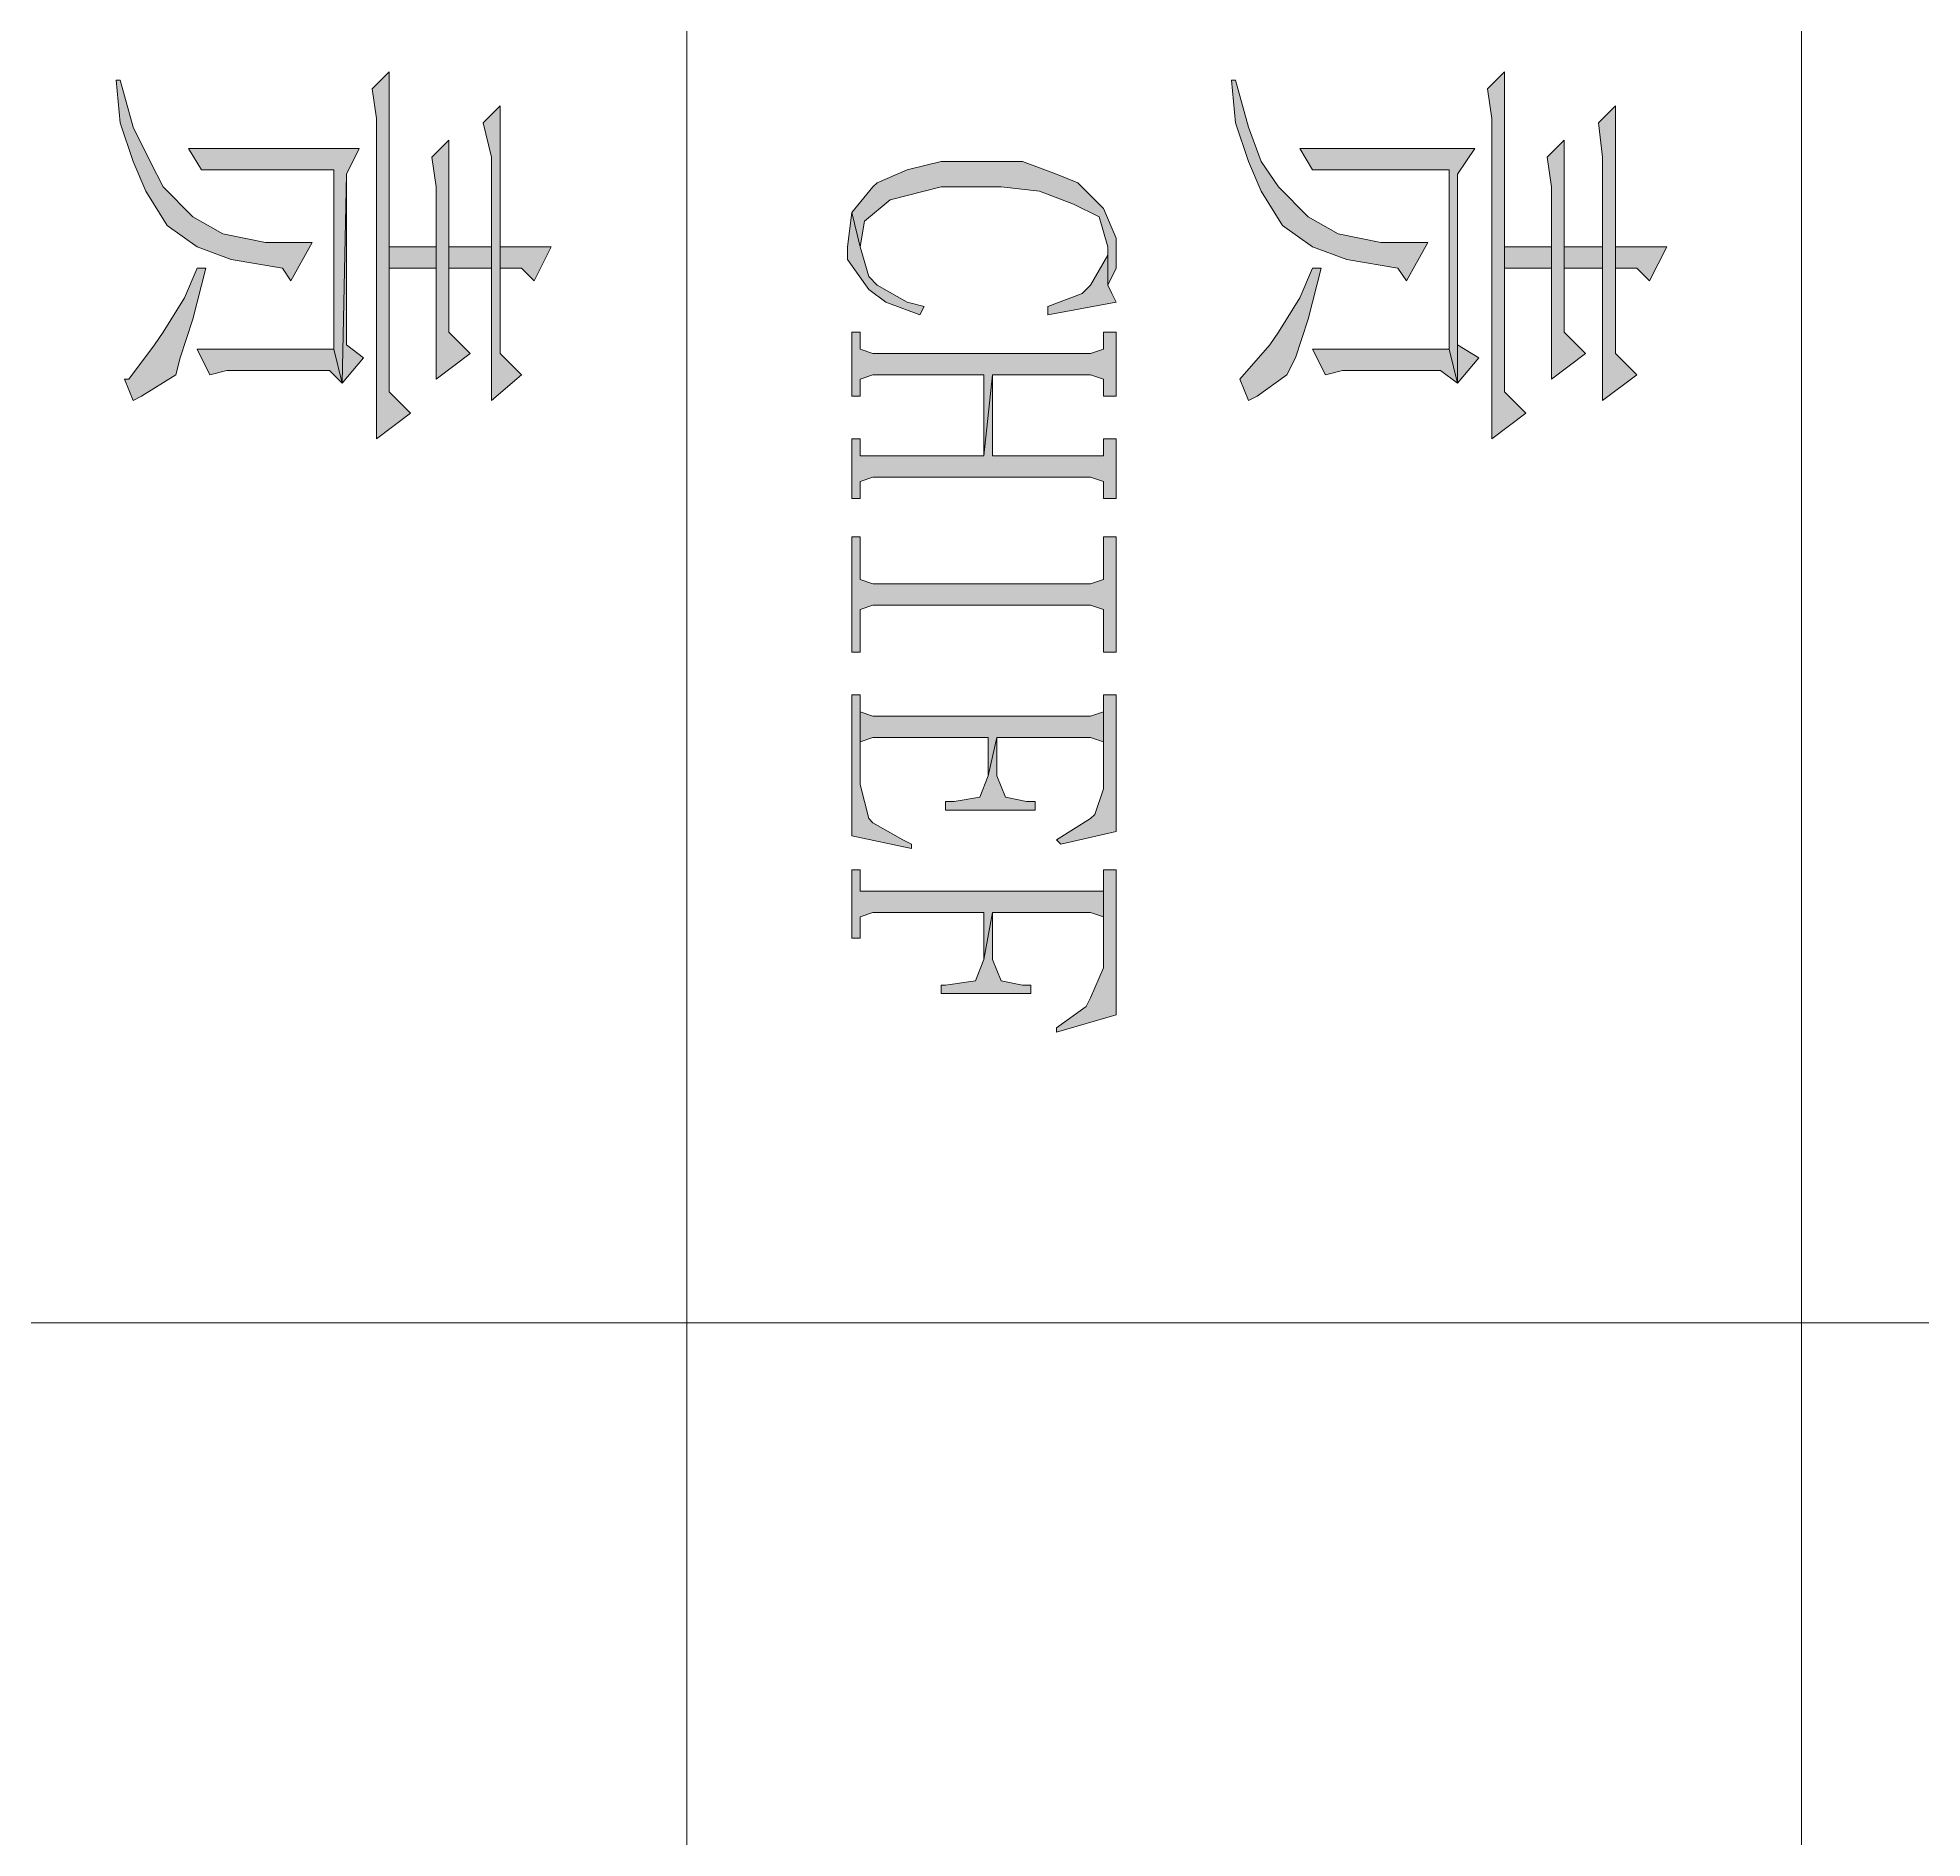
# Model space of a CAD drawing. Header units: millimetres. Extents: x -53295381 to 181933601, y -165 to 204541444.
# Drawn here: x 51449478 to 51456242, y 20981914 to 20988375 of the extents above; entities that cross this region are included whole.
import ezdxf

# ---------------------------------------------------------------- set-up
doc = ezdxf.new("R2010")
doc.units = ezdxf.units.MM
doc.header["$LTSCALE"] = 1000
doc.layers.add('PP-COM', color=7, linetype='Continuous')
doc.layers.add('标注', color=3, linetype='Continuous')
doc.layers.add('PUB_TITLE', color=7, linetype='Continuous', lineweight=20)
doc.styles.add('C', font='c.shx', dxfattribs={"width": 0.75, "height": 3, "bigfont": 'hzk.shx'})
doc.styles.add('HZ', font='rs.shx', dxfattribs={"width": 0.8, "bigfont": 'hztxt.shx'})
doc.styles.add('宋体', font='')
doc.styles.get('宋体').set_extended_font_data('宋体')
doc.dimstyles.new('1', dxfattribs={"dimtxt": 1.5, "dimasz": 2, "dimexe": 1, "dimexo": 0.2, "dimgap": 0.5, "dimtad": 1, "dimdec": 1, "dimzin": 0, "dimdsep": 46, "dimtxsty": '宋体', "dimcen": 0.2, "dimclrd": 3, "dimclre": 3, "dimclrt": 3, "dimadec": 0, "dimazin": 0, "dimtfac": 1, "dimtdec": 1, "dimtofl": 0, "dimtmove": 2, "dimatfit": 3, "dimfxl": 0, "dimtolj": 1, "dimtzin": 0, "dimarcsym": 0})

# ---------------------------------------------------------------- blocks, each defined once
blk = doc.blocks.new('*D53')
at = {"color": 3, "lineweight": -2}
for start, end in [(39.4482, 48.8965), (341.1035, 350.5518)]:
    blk.add_arc((1344.218, 1910.564), 16.999, start, end, dxfattribs=at)
at = {"color": 3}
for points in [[(1357.728, 1921.631), (1356.961, 1921.099), (1358.94, 1919.064)], [(1360.522, 1907.812), (1361.452, 1907.735), (1361.217, 1910.564)]]:
    blk.add_solid(points, dxfattribs=at)
at = {"layer": 'Defpoints', "color": 0}
for p in [(1395.655, 1940.261), (1360.959, 1913.516), (1344.218, 1910.564), (1344.218, 1910.564), (1403.612, 1910.564)]:
    blk.add_point(p, dxfattribs=at)
at = {"color": 3, "insert": (1362.57, 1915.482), "char_height": 3, "attachment_point": 5, "rotation": 285, "style": 'HZ'}
blk.add_mtext('\\A1;α/3', dxfattribs=at)
blk = doc.blocks.new('*D54')
at = {"color": 3, "lineweight": -2}
blk.add_arc((1344.218, 1910.564), 28.56, 5.6194, 84.3806, dxfattribs=at)
at = {"color": 3}
for points in [[(1346.992, 1938.522), (1347.038, 1939.454), (1344.218, 1939.125)], [(1373.108, 1913.384), (1372.175, 1913.338), (1372.779, 1910.564)]]:
    blk.add_solid(points, dxfattribs=at)
at = {"layer": 'Defpoints', "color": 0}
for p in [(1344.218, 1969.958), (1368.952, 1924.845), (1344.218, 1910.564), (1344.218, 1910.564), (1403.612, 1910.564)]:
    blk.add_point(p, dxfattribs=at)
at = {"color": 3, "insert": (1365.828, 1932.174), "char_height": 3, "attachment_point": 5, "rotation": 315, "style": 'HZ'}
blk.add_mtext('\\A1;α', dxfattribs=at)
blk = doc.blocks.new('*D55')
at = {"color": 3, "lineweight": -2}
for start, end in [(69.4333, 78.8666), (11.1334, 20.5667)]:
    blk.add_arc((1344.218, 1910.564), 17.026, start, end, dxfattribs=at)
at = {"color": 3}
for points in [[(1350.399, 1926.927), (1350, 1926.083), (1352.731, 1925.309)], [(1359.737, 1916.346), (1360.581, 1916.745), (1358.963, 1919.077)]]:
    blk.add_solid(points, dxfattribs=at)
at = {"layer": 'Defpoints', "color": 0}
for p in [(1373.915, 1962.001), (1395.655, 1940.261), (1355.162, 1923.607), (1344.218, 1910.564), (1344.218, 1910.564)]:
    blk.add_point(p, dxfattribs=at)
at = {"color": 3, "insert": (1358.072, 1924.056), "char_height": 3, "attachment_point": 5, "rotation": 314.2422, "style": 'HZ'}
blk.add_mtext('\\A1;α/3', dxfattribs=at)
blk = doc.blocks.new('*D27')
at = {"color": 3, "lineweight": -2}
for start, end in [(99.4333, 108.8666), (41.1334, 50.5667)]:
    blk.add_arc((1344.218, 1910.564), 17.026, start, end, dxfattribs=at)
at = {"color": 3}
for points in [[(1341.389, 1927.825), (1341.466, 1926.895), (1344.218, 1927.59)], [(1354.767, 1923.331), (1355.299, 1924.098), (1352.731, 1925.309)]]:
    blk.add_solid(points, dxfattribs=at)
at = {"layer": 'Defpoints', "color": 0}
for p in [(1344.218, 1969.958), (1373.915, 1962.001), (1350.042, 1926.563), (1344.218, 1910.564), (1344.218, 1910.564)]:
    blk.add_point(p, dxfattribs=at)
at = {"color": 3, "insert": (1349.143, 1928.942), "char_height": 3, "attachment_point": 5, "rotation": 345, "style": 'HZ'}
blk.add_mtext('\\A1;α/3', dxfattribs=at)
blk = doc.blocks.new('*D35')
at = {"layer": 'Defpoints', "color": 0}
for p in [(1319.577, 1812.569), (1317.437, 1800.401), (1286.683, 1796.73), (1303.739, 1796.73), (1303.739, 1796.73)]:
    blk.add_point(p, dxfattribs=at)
at = {"layer": '标注', "color": 3, "lineweight": -2}
blk.add_line((1305.739, 1796.73), (1319.92, 1796.73), dxfattribs=at)
for start, end in [(56.3312, 67.6624), (337.3376, 348.6688)]:
    blk.add_arc((1303.739, 1796.73), 14.181, start, end, dxfattribs=at)
at = {"layer": '标注', "color": 3}
for points in [[(1311.896, 1808.894), (1311.305, 1808.172), (1313.766, 1806.758)], [(1317.179, 1793.99), (1318.108, 1793.898), (1317.92, 1796.73)]]:
    blk.add_solid(points, dxfattribs=at)
at = {"layer": '标注', "color": 3, "insert": (1318.688, 1802.922), "char_height": 3, "attachment_point": 5, "rotation": 292.5, "style": 'C'}
blk.add_mtext('\\A1;45°', dxfattribs=at)
blk = doc.blocks.new('2015AACI_TQ_A2')
at = {"layer": 'PUB_TITLE'}
h = blk.add_hatch(color=256, dxfattribs=at)
h.dxf.hatch_style = 1
h.paths.add_polyline_path([(-4680.5, 10281.8), (-4695.8, 10266.5), (-4757.1, 10266.5), (-4772.4, 10266.5), (-4873.5, 10266.5), (-4861.2, 10254.3), (-4836.7, 10257.3), (-4772.4, 10257.3), (-4757.1, 10257.3), (-4662.1, 10257.3)])
h.paths.add_polyline_path([(-4695.8, 10245.1), (-4711.1, 10229.8), (-4757.1, 10229.8), (-4772.4, 10229.8), (-4848.9, 10229.8), (-4836.7, 10217.5), (-4815.3, 10220.6), (-4772.4, 10220.6), (-4757.1, 10220.6), (-4677.4, 10220.6)])
h.paths.add_polyline_path([(-4652.9, 10202.2), (-4668.2, 10186.9), (-4757.1, 10186.9), (-4772.4, 10186.9), (-4898, 10186.9), (-4885.7, 10174.6), (-4864.3, 10177.7), (-4634.6, 10177.7)])
h.paths.add_polyline_path([(-4747.9, 10291), (-4772.4, 10303.3), (-4772.4, 10297.2), (-4772.4, 10266.5), (-4757.1, 10266.5), (-4757.1, 10281.8)])
h.paths.add_polyline_path([(-4757.1, 10257.3), (-4772.4, 10257.3), (-4772.4, 10229.8), (-4757.1, 10229.8)])
h.paths.add_polyline_path([(-4757.1, 10220.6), (-4772.4, 10220.6), (-4772.4, 10186.9), (-4757.1, 10186.9)])
h = blk.add_hatch(color=256, dxfattribs=at)
h.dxf.hatch_style = 1
h.paths.add_polyline_path([(-4827.5, 10147.1), (-4698.9, 10147.1), (-4674.4, 10153.2), (-4824.4, 10153.2), (-4842.8, 10165.5), (-4842.8, 10137.9), (-4842.8, 10107.3), (-4842.8, 10076.6), (-4842.8, 10039.9), (-4827.5, 10049.1)])
h.paths.add_polyline_path([(-4683.6, 10141), (-4674.4, 10153.2), (-4698.9, 10147.1), (-4698.9, 10049.1), (-4680.5, 10058.3), (-4683.6, 10070.5), (-4683.6, 10101.1)], flags=17)
h.paths.add_polyline_path([(-4692.7, 10168.5), (-4701.9, 10153.2), (-4674.4, 10153.2)])
h.paths.add_polyline_path([(-4757.1, 10110.3), (-4747.9, 10116.5), (-4775.4, 10131.8), (-4775.4, 10098.1), (-4781.6, 10067.5), (-4793.8, 10046), (-4815.3, 10024.6), (-4833.6, 10012.3), (-4858.1, 10003.1), (-4891.8, 9993.9), (-4891.8, 9990.9), (-4861.2, 9993.9), (-4833.6, 10003.1), (-4812.2, 10012.3), (-4787.7, 10027.6), (-4772.4, 10049.1), (-4763.2, 10073.6)])
h.paths.add_polyline_path([(-4720.3, 10046), (-4757.1, 10055.2), (-4757.1, 10049.1), (-4735.6, 10039.9), (-4711.1, 10024.6), (-4701.9, 10018.4), (-4677.4, 9997), (-4662.1, 10003.1), (-4665.2, 10009.3), (-4680.5, 10030.7), (-4692.7, 10036.8)])
h = blk.add_hatch(color=256, dxfattribs=at)
h.dxf.hatch_style = 1
h.paths.add_polyline_path([(-4815.3, 9813.2), (-4815.3, 9825.5), (-4812.2, 9853.1), (-4803, 9877.6), (-4793.8, 9895.9), (-4772.4, 9902.1), (-4744.8, 9902.1), (-4757.1, 9908.2), (-4769.3, 9908.2), (-4778.5, 9908.2), (-4799.9, 9899), (-4818.3, 9880.6), (-4824.4, 9865.3), (-4833.6, 9840.8), (-4833.6, 9810.2), (-4833.6, 9782.6), (-4827.5, 9758.1), (-4818.3, 9736.7), (-4815.3, 9733.6), (-4796.9, 9718.3), (-4772.4, 9724.4), (-4790.8, 9727.5), (-4806.1, 9745.9), (-4809.1, 9758.1), (-4815.3, 9782.6)])
h.paths.add_polyline_path([(-4732.6, 9908.2), (-4738.7, 9905.1), (-4744.8, 9902.1), (-4766.3, 9902.1), (-4744.8, 9889.8), (-4738.7, 9883.7), (-4729.5, 9859.2), (-4723.4, 9859.2)])
h.paths.add_polyline_path([(-4741.8, 9730.5), (-4732.6, 9742.8), (-4723.4, 9767.3), (-4729.5, 9770.4), (-4732.6, 9758.1), (-4744.8, 9736.7), (-4750.9, 9730.5), (-4772.4, 9724.4), (-4796.9, 9718.3), (-4772.4, 9715.2), (-4763.2, 9715.2)])
h.paths.add_polyline_path([(-4680.5, 9819.4), (-4680.5, 9889.8), (-4677.4, 9899), (-4671.3, 9899), (-4665.2, 9899), (-4665.2, 9908.2), (-4711.1, 9908.2), (-4711.1, 9899), (-4708.1, 9899), (-4698.9, 9899), (-4695.8, 9889.8), (-4695.8, 9733.6), (-4698.9, 9724.4), (-4705, 9724.4), (-4711.1, 9724.4), (-4711.1, 9718.3), (-4665.2, 9718.3), (-4665.2, 9724.4), (-4671.3, 9724.4), (-4677.4, 9724.4), (-4680.5, 9733.6), (-4680.5, 9813.2), (-4622.3, 9813.2)])
h.paths.add_polyline_path([(-4607, 9889.8), (-4603.9, 9899), (-4594.7, 9899), (-4591.7, 9899), (-4591.7, 9908.2), (-4634.6, 9908.2), (-4634.6, 9899), (-4631.5, 9899), (-4622.3, 9899), (-4622.3, 9889.8), (-4622.3, 9819.4), (-4680.5, 9819.4), (-4622.3, 9813.2), (-4622.3, 9733.6), (-4622.3, 9724.4), (-4631.5, 9724.4), (-4634.6, 9724.4), (-4634.6, 9718.3), (-4591.7, 9718.3), (-4591.7, 9724.4), (-4597.8, 9724.4), (-4603.9, 9724.4), (-4607, 9733.6)])
h.paths.add_polyline_path([(-4515.1, 9889.8), (-4512, 9899), (-4505.9, 9899), (-4481.4, 9899), (-4481.4, 9908.2), (-4564.1, 9908.2), (-4564.1, 9899), (-4539.6, 9899), (-4533.5, 9899), (-4530.4, 9889.8), (-4530.4, 9733.6), (-4533.5, 9724.4), (-4539.6, 9724.4), (-4564.1, 9724.4), (-4564.1, 9718.3), (-4481.4, 9718.3), (-4481.4, 9724.4), (-4505.9, 9724.4), (-4512, 9724.4), (-4515.1, 9733.6)])
h.paths.add_polyline_path([(-4420.2, 9889.8), (-4417.1, 9899), (-4438.5, 9899), (-4435.5, 9889.8), (-4435.5, 9733.6), (-4438.5, 9724.4), (-4417.1, 9724.4), (-4420.2, 9733.6), (-4420.2, 9816.3), (-4392.6, 9816.3), (-4420.2, 9822.4)])
h.paths.add_polyline_path([(-4368.1, 9850), (-4374.2, 9850), (-4374.2, 9843.9), (-4377.3, 9828.6), (-4392.6, 9822.4), (-4420.2, 9822.4), (-4392.6, 9816.3), (-4377.3, 9810.2), (-4374.2, 9791.8), (-4374.2, 9785.7), (-4368.1, 9785.7)])
h.paths.add_polyline_path([(-4352.8, 9908.2), (-4450.8, 9908.2), (-4450.8, 9899), (-4444.7, 9899), (-4383.4, 9899), (-4365, 9892.9), (-4362, 9889.8), (-4346.7, 9865.3), (-4343.6, 9868.4)])
h.paths.add_polyline_path([(-4340.5, 9761.2), (-4343.6, 9761.2), (-4346.7, 9755.1), (-4358.9, 9733.6), (-4362, 9730.5), (-4386.5, 9724.4), (-4411, 9724.4), (-4444.7, 9724.4), (-4450.8, 9724.4), (-4450.8, 9718.3), (-4349.7, 9718.3)])
h.paths.add_polyline_path([(-4294.6, 9819.4), (-4294.6, 9889.8), (-4291.5, 9899), (-4309.9, 9899), (-4309.9, 9889.8), (-4309.9, 9733.6), (-4309.9, 9724.4), (-4319.1, 9724.4), (-4325.2, 9724.4), (-4325.2, 9718.3), (-4276.2, 9718.3), (-4276.2, 9724.4), (-4285.4, 9724.4), (-4291.5, 9724.4), (-4294.6, 9733.6), (-4294.6, 9813.2), (-4260.9, 9813.2)])
h.paths.add_polyline_path([(-4236.4, 9846.9), (-4242.5, 9846.9), (-4242.5, 9840.8), (-4245.6, 9825.5), (-4260.9, 9819.4), (-4294.6, 9819.4), (-4260.9, 9813.2), (-4245.6, 9807.1), (-4242.5, 9785.7), (-4242.5, 9782.6), (-4236.4, 9782.6)])
h.paths.add_polyline_path([(-4221.1, 9908.2), (-4325.2, 9908.2), (-4325.2, 9899), (-4319.1, 9899), (-4254.8, 9899), (-4233.3, 9889.8), (-4227.2, 9886.7), (-4211.9, 9865.3), (-4208.8, 9865.3)])
h = blk.add_hatch(color=256, dxfattribs=at)
h.dxf.hatch_style = 1
h.paths.add_polyline_path([(-4680.5, 9481.2), (-4695.8, 9465.9), (-4757.1, 9465.9), (-4772.4, 9465.9), (-4873.5, 9465.9), (-4861.2, 9453.7), (-4836.7, 9459.8), (-4772.4, 9459.8), (-4757.1, 9459.8), (-4662.1, 9459.8)])
h.paths.add_polyline_path([(-4695.8, 9444.5), (-4711.1, 9429.2), (-4757.1, 9429.2), (-4772.4, 9429.2), (-4848.9, 9429.2), (-4836.7, 9416.9), (-4815.3, 9420), (-4772.4, 9420), (-4757.1, 9420), (-4677.4, 9420)])
h.paths.add_polyline_path([(-4652.9, 9401.6), (-4668.2, 9386.3), (-4757.1, 9386.3), (-4772.4, 9386.3), (-4898, 9386.3), (-4885.7, 9374), (-4864.3, 9377.1), (-4634.6, 9377.1)])
h.paths.add_polyline_path([(-4757.1, 9459.8), (-4772.4, 9459.8), (-4772.4, 9429.2), (-4757.1, 9429.2)])
h.paths.add_polyline_path([(-4747.9, 9490.4), (-4772.4, 9502.7), (-4772.4, 9496.5), (-4772.4, 9465.9), (-4757.1, 9465.9), (-4757.1, 9481.2)])
h.paths.add_polyline_path([(-4757.1, 9420), (-4772.4, 9420), (-4772.4, 9386.3), (-4757.1, 9386.3)])
h.paths.add_polyline_path([(-4674.4, 9352.6), (-4824.4, 9355.7), (-4842.8, 9364.8), (-4842.8, 9337.3), (-4842.8, 9306.6), (-4842.8, 9276), (-4842.8, 9242.3), (-4827.5, 9251.5), (-4827.5, 9346.5), (-4698.9, 9346.5)])
h.paths.add_polyline_path([(-4683.6, 9343.4), (-4674.4, 9352.6), (-4698.9, 9346.5), (-4698.9, 9248.5), (-4680.5, 9257.6), (-4683.6, 9269.9), (-4683.6, 9300.5)], flags=17)
h.paths.add_polyline_path([(-4692.7, 9367.9), (-4701.9, 9355.7), (-4824.4, 9355.7), (-4674.4, 9352.6)])
h.paths.add_polyline_path([(-4757.1, 9309.7), (-4747.9, 9315.8), (-4775.4, 9331.1), (-4775.4, 9297.5), (-4781.6, 9266.8), (-4793.8, 9245.4), (-4815.3, 9224), (-4833.6, 9214.8), (-4858.1, 9202.5), (-4891.8, 9193.3), (-4891.8, 9190.3), (-4861.2, 9193.3), (-4833.6, 9202.5), (-4812.2, 9211.7), (-4787.7, 9227), (-4772.4, 9248.5), (-4763.2, 9273)])
h.paths.add_polyline_path([(-4680.5, 9233.1), (-4692.7, 9236.2), (-4720.3, 9245.4), (-4757.1, 9254.6), (-4757.1, 9248.5), (-4735.6, 9239.3), (-4711.1, 9224), (-4701.9, 9217.8), (-4677.4, 9199.5), (-4677.4, 9196.4), (-4662.1, 9202.5), (-4665.2, 9208.6)])
for p, q in [((-4000, 12000), (-4000, 6400)), ((-6000, 10400), (0, 10400)), ((-6000, 9600), (0, 9600))]:
    blk.add_line(p, q, dxfattribs=at)
at = {"layer": 'PUB_TITLE', "lineweight": 0}
for points in [[(-4772.4, 10303.3), (-4772.4, 10297.2), (-4772.4, 10266.5), (-4757.1, 10266.5), (-4757.1, 10281.8), (-4747.9, 10291)], [(-4680.5, 10281.8), (-4695.8, 10266.5), (-4757.1, 10266.5), (-4772.4, 10266.5), (-4873.5, 10266.5), (-4861.2, 10254.3), (-4836.7, 10257.3), (-4772.4, 10257.3), (-4757.1, 10257.3), (-4662.1, 10257.3)], [(-4757.1, 10257.3), (-4772.4, 10257.3), (-4772.4, 10229.8), (-4757.1, 10229.8)], [(-4695.8, 10245.1), (-4711.1, 10229.8), (-4757.1, 10229.8), (-4772.4, 10229.8), (-4848.9, 10229.8), (-4836.7, 10217.5), (-4815.3, 10220.6), (-4772.4, 10220.6), (-4757.1, 10220.6), (-4677.4, 10220.6)], [(-4757.1, 10220.6), (-4772.4, 10220.6), (-4772.4, 10186.9), (-4757.1, 10186.9)], [(-4652.9, 10202.2), (-4668.2, 10186.9), (-4757.1, 10186.9), (-4772.4, 10186.9), (-4898, 10186.9), (-4885.7, 10174.6), (-4864.3, 10177.7), (-4634.6, 10177.7)], [(-4842.8, 10165.5), (-4842.8, 10137.9), (-4842.8, 10107.3), (-4842.8, 10107.3), (-4842.8, 10076.6), (-4842.8, 10039.9), (-4827.5, 10049.1), (-4827.5, 10147.1), (-4698.9, 10147.1), (-4674.4, 10153.2), (-4824.4, 10153.2)], [(-4692.7, 10168.5), (-4701.9, 10153.2), (-4824.4, 10153.2), (-4674.4, 10153.2)], [(-4674.4, 10153.2), (-4698.9, 10147.1), (-4698.9, 10049.1), (-4680.5, 10058.3), (-4683.6, 10070.5), (-4683.6, 10101.1), (-4683.6, 10141)], [(-4775.4, 10131.8), (-4775.4, 10098.1), (-4781.6, 10067.5), (-4793.8, 10046), (-4815.3, 10024.6), (-4833.6, 10012.3), (-4858.1, 10003.1), (-4891.8, 9993.9), (-4891.8, 9990.9), (-4861.2, 9993.9), (-4833.6, 10003.1), (-4812.2, 10012.3), (-4787.7, 10027.6), (-4772.4, 10049.1), (-4763.2, 10073.6), (-4757.1, 10110.3), (-4747.9, 10116.5)], [(-4757.1, 10055.2), (-4757.1, 10049.1), (-4735.6, 10039.9), (-4711.1, 10024.6), (-4701.9, 10018.4), (-4677.4, 9997), (-4677.4, 9997), (-4662.1, 10003.1), (-4665.2, 10009.3), (-4680.5, 10030.7), (-4692.7, 10036.8), (-4720.3, 10046)], [(-4769.3, 9908.2), (-4778.5, 9908.2), (-4799.9, 9899), (-4818.3, 9880.6), (-4824.4, 9865.3), (-4833.6, 9840.8), (-4833.6, 9810.2), (-4833.6, 9782.6), (-4827.5, 9758.1), (-4818.3, 9736.7), (-4815.3, 9733.6), (-4796.9, 9718.3), (-4772.4, 9724.4), (-4790.8, 9727.5), (-4806.1, 9745.9), (-4809.1, 9758.1), (-4815.3, 9782.6), (-4815.3, 9813.2), (-4815.3, 9825.5), (-4812.2, 9853.1), (-4803, 9877.6), (-4793.8, 9895.9), (-4772.4, 9902.1), (-4744.8, 9902.1), (-4757.1, 9908.2)], [(-4732.6, 9908.2), (-4738.7, 9905.1), (-4744.8, 9902.1), (-4772.4, 9902.1), (-4766.3, 9902.1), (-4744.8, 9889.8), (-4738.7, 9883.7), (-4729.5, 9859.2), (-4723.4, 9859.2)], [(-4665.2, 9908.2), (-4711.1, 9908.2), (-4711.1, 9899), (-4708.1, 9899), (-4698.9, 9899), (-4695.8, 9889.8), (-4695.8, 9733.6), (-4698.9, 9724.4), (-4705, 9724.4), (-4711.1, 9724.4), (-4711.1, 9718.3), (-4665.2, 9718.3), (-4665.2, 9724.4), (-4671.3, 9724.4), (-4677.4, 9724.4), (-4680.5, 9733.6), (-4680.5, 9813.2), (-4622.3, 9813.2), (-4680.5, 9819.4), (-4680.5, 9889.8), (-4677.4, 9899), (-4671.3, 9899), (-4665.2, 9899)], [(-4591.7, 9908.2), (-4634.6, 9908.2), (-4634.6, 9899), (-4631.5, 9899), (-4622.3, 9899), (-4622.3, 9889.8), (-4622.3, 9819.4), (-4680.5, 9819.4), (-4622.3, 9813.2), (-4622.3, 9733.6), (-4622.3, 9724.4), (-4631.5, 9724.4), (-4634.6, 9724.4), (-4634.6, 9718.3), (-4591.7, 9718.3), (-4591.7, 9724.4), (-4597.8, 9724.4), (-4603.9, 9724.4), (-4607, 9733.6), (-4607, 9889.8), (-4603.9, 9899), (-4594.7, 9899), (-4591.7, 9899)], [(-4481.4, 9908.2), (-4564.1, 9908.2), (-4564.1, 9899), (-4539.6, 9899), (-4533.5, 9899), (-4530.4, 9889.8), (-4530.4, 9733.6), (-4533.5, 9724.4), (-4539.6, 9724.4), (-4564.1, 9724.4), (-4564.1, 9718.3), (-4481.4, 9718.3), (-4481.4, 9724.4), (-4505.9, 9724.4), (-4512, 9724.4), (-4515.1, 9733.6), (-4515.1, 9889.8), (-4512, 9899), (-4505.9, 9899), (-4481.4, 9899)], [(-4352.8, 9908.2), (-4450.8, 9908.2), (-4450.8, 9899), (-4444.7, 9899), (-4383.4, 9899), (-4365, 9892.9), (-4362, 9889.8), (-4346.7, 9865.3), (-4343.6, 9868.4)], [(-4221.1, 9908.2), (-4325.2, 9908.2), (-4325.2, 9899), (-4319.1, 9899), (-4254.8, 9899), (-4254.8, 9899), (-4233.3, 9889.8), (-4227.2, 9886.7), (-4211.9, 9865.3), (-4208.8, 9865.3)], [(-4444.7, 9899), (-4438.5, 9899), (-4435.5, 9889.8), (-4435.5, 9733.6), (-4438.5, 9724.4), (-4444.7, 9724.4), (-4411, 9724.4), (-4417.1, 9724.4), (-4420.2, 9733.6), (-4420.2, 9816.3), (-4392.6, 9816.3), (-4420.2, 9822.4), (-4420.2, 9889.8), (-4417.1, 9899), (-4411, 9899), (-4383.4, 9899)], [(-4319.1, 9899), (-4309.9, 9899), (-4309.9, 9889.8), (-4309.9, 9733.6), (-4309.9, 9724.4), (-4319.1, 9724.4), (-4325.2, 9724.4), (-4325.2, 9718.3), (-4276.2, 9718.3), (-4276.2, 9724.4), (-4285.4, 9724.4), (-4291.5, 9724.4), (-4294.6, 9733.6), (-4294.6, 9813.2), (-4260.9, 9813.2), (-4294.6, 9819.4), (-4294.6, 9889.8), (-4291.5, 9899), (-4285.4, 9899), (-4254.8, 9899)], [(-4368.1, 9850), (-4374.2, 9850), (-4374.2, 9843.9), (-4377.3, 9828.6), (-4392.6, 9822.4), (-4420.2, 9822.4), (-4392.6, 9816.3), (-4377.3, 9810.2), (-4374.2, 9791.8), (-4374.2, 9785.7), (-4368.1, 9785.7)], [(-4236.4, 9846.9), (-4242.5, 9846.9), (-4242.5, 9840.8), (-4245.6, 9825.5), (-4260.9, 9819.4), (-4294.6, 9819.4), (-4260.9, 9813.2), (-4245.6, 9807.1), (-4242.5, 9785.7), (-4242.5, 9782.6), (-4236.4, 9782.6)], [(-4729.5, 9770.4), (-4732.6, 9758.1), (-4744.8, 9736.7), (-4750.9, 9730.5), (-4772.4, 9724.4), (-4796.9, 9718.3), (-4772.4, 9715.2), (-4763.2, 9715.2), (-4741.8, 9730.5), (-4732.6, 9742.8), (-4723.4, 9767.3)], [(-4343.6, 9761.2), (-4346.7, 9755.1), (-4358.9, 9733.6), (-4362, 9730.5), (-4386.5, 9724.4), (-4411, 9724.4), (-4444.7, 9724.4), (-4450.8, 9724.4), (-4450.8, 9718.3), (-4349.7, 9718.3), (-4340.5, 9761.2)], [(-4772.4, 9502.7), (-4772.4, 9496.5), (-4772.4, 9465.9), (-4757.1, 9465.9), (-4757.1, 9481.2), (-4747.9, 9490.4)], [(-4680.5, 9481.2), (-4695.8, 9465.9), (-4757.1, 9465.9), (-4772.4, 9465.9), (-4873.5, 9465.9), (-4861.2, 9453.7), (-4836.7, 9459.8), (-4772.4, 9459.8), (-4757.1, 9459.8), (-4662.1, 9459.8)], [(-4757.1, 9459.8), (-4772.4, 9459.8), (-4772.4, 9429.2), (-4757.1, 9429.2)], [(-4695.8, 9444.5), (-4711.1, 9429.2), (-4757.1, 9429.2), (-4772.4, 9429.2), (-4848.9, 9429.2), (-4836.7, 9416.9), (-4815.3, 9420), (-4772.4, 9420), (-4757.1, 9420), (-4677.4, 9420)], [(-4757.1, 9420), (-4772.4, 9420), (-4772.4, 9386.3), (-4757.1, 9386.3)], [(-4652.9, 9401.6), (-4668.2, 9386.3), (-4757.1, 9386.3), (-4772.4, 9386.3), (-4898, 9386.3), (-4885.7, 9374), (-4864.3, 9377.1), (-4634.6, 9377.1)], [(-4842.8, 9364.8), (-4842.8, 9337.3), (-4842.8, 9306.6), (-4842.8, 9306.6), (-4842.8, 9276), (-4842.8, 9242.3), (-4827.5, 9251.5), (-4827.5, 9346.5), (-4698.9, 9346.5), (-4674.4, 9352.6), (-4824.4, 9355.7)], [(-4692.7, 9367.9), (-4701.9, 9355.7), (-4824.4, 9355.7), (-4674.4, 9352.6)], [(-4674.4, 9352.6), (-4698.9, 9346.5), (-4698.9, 9248.5), (-4680.5, 9257.6), (-4683.6, 9269.9), (-4683.6, 9300.5), (-4683.6, 9343.4)], [(-4775.4, 9331.1), (-4775.4, 9297.5), (-4781.6, 9266.8), (-4793.8, 9245.4), (-4815.3, 9224), (-4833.6, 9214.8), (-4858.1, 9202.5), (-4891.8, 9193.3), (-4891.8, 9190.3), (-4861.2, 9193.3), (-4833.6, 9202.5), (-4812.2, 9211.7), (-4787.7, 9227), (-4772.4, 9248.5), (-4763.2, 9273), (-4757.1, 9309.7), (-4747.9, 9315.8)], [(-4757.1, 9254.6), (-4757.1, 9248.5), (-4735.6, 9239.3), (-4711.1, 9224), (-4701.9, 9217.8), (-4677.4, 9199.5), (-4677.4, 9196.4), (-4662.1, 9202.5), (-4665.2, 9208.6), (-4680.5, 9233.1), (-4692.7, 9236.2), (-4720.3, 9245.4)]]:
    blk.add_lwpolyline(points, close=True, dxfattribs=at)
blk = doc.blocks.new('伸缩缝')
for base, line1, line2, text, picture, middle in [((1350.042, 1926.563), ((1344.218, 1910.564), (1373.915, 1962.001)), ((1344.218, 1910.564), (1344.218, 1969.958)), 'α/3', '*D27', (1349.143, 1928.942)), ((1368.952, 1924.845), ((1344.218, 1910.564), (1403.612, 1910.564)), ((1344.218, 1910.564), (1344.218, 1969.958)), 'α', '*D54', (1365.828, 1932.174)), ((1355.162, 1923.607), ((1344.218, 1910.564), (1395.655, 1940.261)), ((1344.218, 1910.564), (1373.915, 1962.001)), 'α/3', '*D55', (1358.072, 1924.056)), ((1360.959, 1913.516), ((1344.218, 1910.564), (1403.612, 1910.564)), ((1344.218, 1910.564), (1395.655, 1940.261)), 'α/3', '*D53', (1362.57, 1915.482))]:
    dim = blk.add_angular_dim_2l(base=base, line1=line1, line2=line2, text=text, dimstyle='1', override={"dimexe": 4, "dimexo": 4, "dimtxsty": 'HZ', "dimdle": 4, "dimadec": 1})
    dim.commit()
    dim.dimension.update_dxf_attribs({"geometry": picture, "text_midpoint": middle, "dimtype": 130})
at = {"layer": '标注'}
dim = blk.add_angular_dim_2l(base=(1317.437, 1800.401), line1=((1286.683, 1796.73), (1303.739, 1796.73)), line2=((1319.577, 1812.569), (1303.739, 1796.73)), dimstyle='1', dxfattribs=at)
dim.commit()
dim.dimension.update_dxf_attribs({"geometry": '*D35', "text_midpoint": (1318.688, 1802.922), "dimtype": 130})

msp = doc.modelspace()

# ---------------------------------------------------------------- block references
at = {"layer": 'PP-COM', "xscale": 321.4285737276077, "yscale": 321.4285712242126, "zscale": 321.4285714284524}
msp.add_blockref('伸缩缝', (51796714.498, 20476148.395), dxfattribs=at)
at = {"layer": 'PUB_TITLE', "xscale": 5, "yscale": 5, "zscale": 5, "rotation": 270}
msp.add_blockref('2015AACI_TQ_A2', (51403808.075, 20963762.926), dxfattribs=at)

doc.saveas('drawing.dxf')
